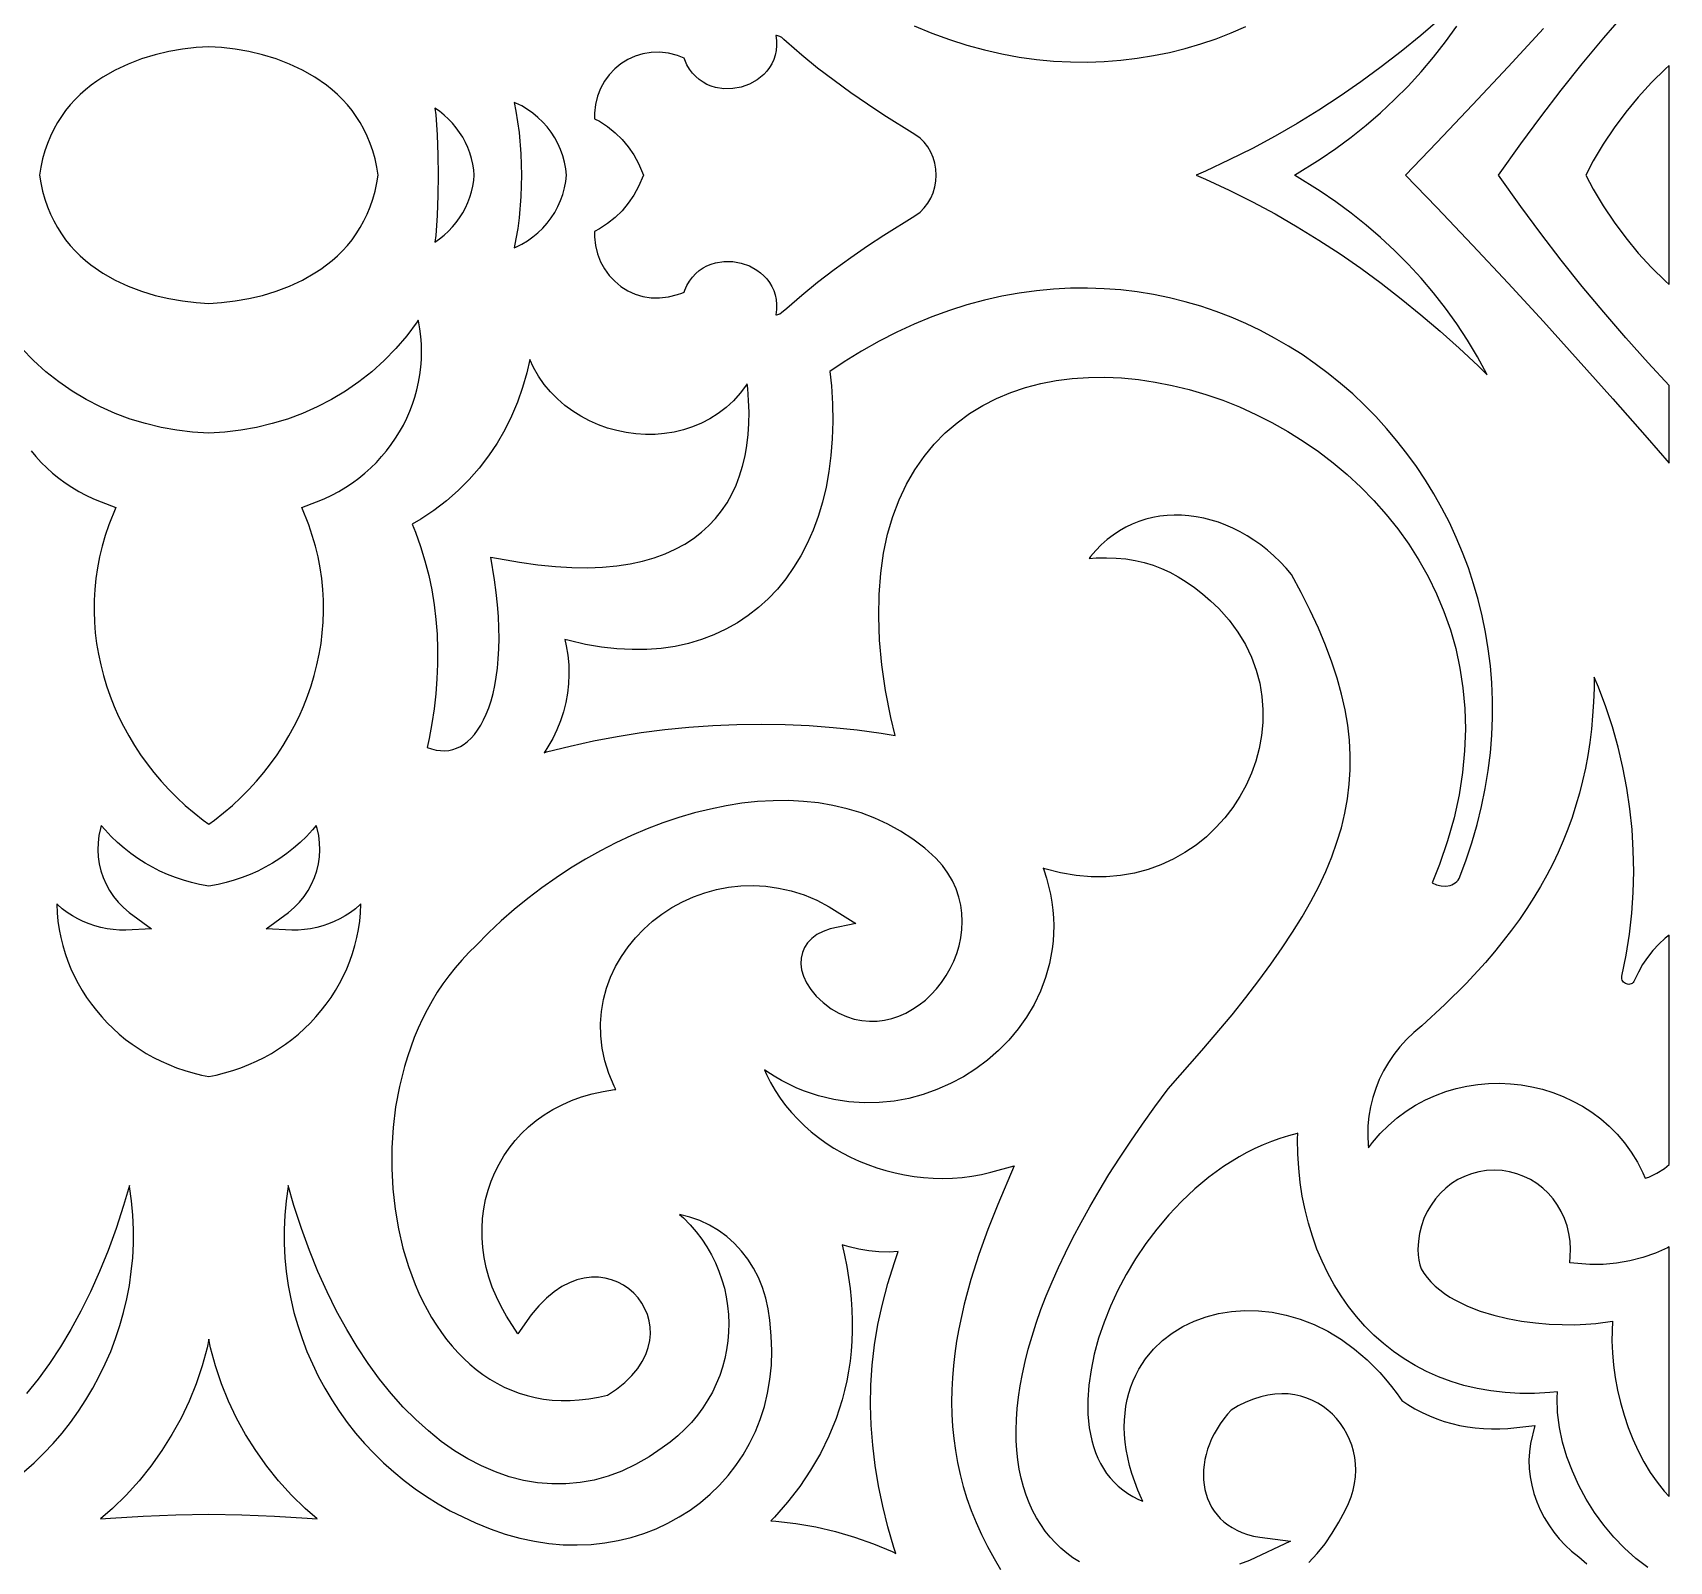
# Model space of a CAD drawing. Extents: x -375 to 375, y -1025 to 1025.
# Drawn here: x -207.8 to -135, y 514.5 to 582.6 of the extents above; entities that cross this region are included whole.
import ezdxf

# ---------------------------------------------------------------- set-up
doc = ezdxf.new("R2010")
doc.units = 0
doc.layers.add('LAYER_10', color=1, linetype='CONTINUOUS')

msp = doc.modelspace()

# ---------------------------------------------------------------- linework, layer by layer
at = {"layer": 'LAYER_10'}
for points in [[(-140.604, 582.755), (-142.171, 581.053), (-143.752, 579.363), (-145.346, 577.686), (-146.744, 576.237), (-145.346, 574.789), (-143.752, 573.111), (-142.171, 571.421), (-140.604, 569.719), (-139.051, 568.006), (-137.511, 566.281), (-135.986, 564.545), (-135.002, 563.407), (-135.002, 566.866), (-135.938, 567.876), (-136.937, 568.995), (-137.916, 570.131), (-138.872, 571.284), (-139.808, 572.453), (-140.721, 573.638), (-141.612, 574.84), (-142.609, 576.237), (-141.612, 577.634), (-140.721, 578.836), (-139.808, 580.021), (-138.872, 581.19), (-137.916, 582.343), (-136.937, 583.479)], [(-168.601, 582.874), (-167.819, 582.551), (-167.037, 582.267), (-166.257, 582.019), (-165.48, 581.808), (-164.705, 581.632), (-163.934, 581.492), (-163.167, 581.386), (-162.405, 581.313), (-161.648, 581.274), (-160.896, 581.268), (-160.152, 581.293), (-159.414, 581.349), (-158.685, 581.436), (-157.963, 581.553), (-157.251, 581.699), (-156.548, 581.874), (-155.856, 582.077), (-155.174, 582.307), (-154.504, 582.565), (-153.845, 582.848)], [(-145.195, 583.187), (-146.056, 582.451), (-146.93, 581.738), (-147.821, 581.05), (-148.728, 580.385), (-149.652, 579.744), (-150.596, 579.128), (-151.56, 578.536), (-152.545, 577.969), (-153.552, 577.427), (-154.583, 576.909), (-155.638, 576.418), (-156.056, 576.237), (-155.638, 576.057), (-154.583, 575.565), (-153.552, 575.048), (-152.545, 574.505), (-151.56, 573.938), (-150.596, 573.346), (-149.652, 572.73), (-148.728, 572.089), (-147.821, 571.425), (-146.93, 570.736), (-146.056, 570.023), (-145.195, 569.288), (-144.348, 568.528), (-143.512, 567.746), (-143.1, 567.343), (-143.114, 567.373), (-143.535, 568.141), (-143.985, 568.886), (-144.462, 569.61), (-144.966, 570.311), (-145.496, 570.989), (-146.051, 571.643), (-146.629, 572.274), (-147.231, 572.879), (-147.854, 573.46), (-148.498, 574.015), (-149.161, 574.544), (-149.844, 575.047), (-150.543, 575.523), (-151.685, 576.237), (-150.543, 576.952), (-149.844, 577.427), (-149.161, 577.93), (-148.498, 578.459), (-147.854, 579.014), (-147.231, 579.595), (-146.629, 580.201), (-146.051, 580.831), (-145.496, 581.485), (-144.966, 582.163), (-144.462, 582.864)], [(-207.913, 563.968), (-207.692, 563.704), (-207.458, 563.45), (-207.211, 563.206), (-206.951, 562.973), (-206.679, 562.751), (-206.394, 562.541), (-206.097, 562.343), (-205.788, 562.158), (-205.468, 561.987), (-205.136, 561.829), (-204.794, 561.686), (-204.135, 561.448), (-204.444, 560.673), (-204.607, 560.199), (-204.747, 559.722), (-204.863, 559.243), (-204.956, 558.761), (-205.027, 558.278), (-205.076, 557.795), (-205.102, 557.31), (-205.107, 556.827), (-205.09, 556.344), (-205.052, 555.863), (-204.993, 555.383), (-204.914, 554.907), (-204.813, 554.434), (-204.693, 553.965), (-204.553, 553.501), (-204.393, 553.042), (-204.214, 552.589), (-204.016, 552.143), (-203.799, 551.703), (-203.564, 551.272), (-203.31, 550.849), (-203.038, 550.435), (-202.749, 550.031), (-202.442, 549.638), (-202.118, 549.255), (-201.778, 548.884), (-201.421, 548.526), (-201.047, 548.18), (-200.657, 547.848), (-200.252, 547.53), (-200, 547.348), (-199.748, 547.53), (-199.342, 547.848), (-198.953, 548.18), (-198.579, 548.526), (-198.222, 548.884), (-197.881, 549.255), (-197.558, 549.638), (-197.251, 550.031), (-196.962, 550.435), (-196.69, 550.849), (-196.436, 551.272), (-196.201, 551.703), (-195.984, 552.143), (-195.786, 552.589), (-195.607, 553.042), (-195.447, 553.501), (-195.307, 553.965), (-195.186, 554.434), (-195.086, 554.907), (-195.007, 555.383), (-194.948, 555.863), (-194.91, 556.344), (-194.893, 556.827), (-194.898, 557.31), (-194.924, 557.795), (-194.973, 558.278), (-195.043, 558.761), (-195.137, 559.243), (-195.253, 559.722), (-195.393, 560.199), (-195.556, 560.673), (-195.864, 561.448), (-195.206, 561.686), (-194.864, 561.829), (-194.532, 561.987), (-194.212, 562.158), (-193.903, 562.343), (-193.606, 562.541), (-193.321, 562.751), (-193.049, 562.973), (-192.789, 563.206), (-192.542, 563.45), (-192.308, 563.704), (-192.087, 563.968), (-191.88, 564.241), (-191.686, 564.522), (-191.507, 564.811), (-191.341, 565.108), (-191.191, 565.412), (-191.055, 565.722), (-190.934, 566.038), (-190.829, 566.359), (-190.739, 566.685), (-190.665, 567.015), (-190.607, 567.349), (-190.565, 567.686), (-190.54, 568.025), (-190.531, 568.367), (-190.54, 568.71), (-190.566, 569.054), (-190.61, 569.399), (-190.671, 569.744), (-190.679, 569.779), (-190.726, 569.707), (-191.183, 569.089), (-191.673, 568.513), (-192.194, 567.977), (-192.743, 567.483), (-193.318, 567.029), (-193.916, 566.617), (-194.536, 566.246), (-195.175, 565.916), (-195.83, 565.627), (-196.5, 565.38), (-197.182, 565.173), (-197.875, 565.007), (-198.575, 564.882), (-199.281, 564.798), (-200, 564.755), (-200.719, 564.798), (-201.425, 564.882), (-202.125, 565.007), (-202.817, 565.173), (-203.5, 565.38), (-204.17, 565.627), (-204.825, 565.916), (-205.464, 566.246), (-206.084, 566.617), (-206.682, 567.029), (-207.257, 567.483), (-207.806, 567.977), (-208.327, 568.513)], [(-161.255, 514.509), (-161.541, 514.694), (-161.815, 514.897), (-162.076, 515.117), (-162.324, 515.354), (-162.557, 515.609), (-162.775, 515.881), (-162.977, 516.169), (-163.164, 516.474), (-163.335, 516.795), (-163.488, 517.132), (-163.625, 517.484), (-163.744, 517.852), (-163.845, 518.236), (-163.928, 518.634), (-163.992, 519.048), (-164.037, 519.476), (-164.062, 519.919), (-164.068, 520.377), (-164.054, 520.849), (-164.02, 521.335), (-163.964, 521.836), (-163.888, 522.351), (-163.79, 522.88), (-163.67, 523.423), (-163.528, 523.981), (-163.363, 524.552), (-163.176, 525.137), (-162.964, 525.737), (-162.729, 526.35), (-162.469, 526.977), (-162.185, 527.617), (-161.876, 528.271), (-161.541, 528.939), (-161.18, 529.621), (-160.793, 530.316), (-160.379, 531.024), (-159.937, 531.746), (-159.468, 532.481), (-158.971, 533.229), (-158.446, 533.991), (-157.891, 534.766), (-157.301, 535.562), (-155.802, 537.265), (-154.461, 538.866), (-153.847, 539.634), (-153.27, 540.384), (-152.73, 541.117), (-152.229, 541.835), (-151.765, 542.538), (-151.34, 543.228), (-150.953, 543.908), (-150.605, 544.577), (-150.294, 545.238), (-150.023, 545.892), (-149.79, 546.541), (-149.595, 547.187), (-149.439, 547.83), (-149.321, 548.473), (-149.242, 549.119), (-149.202, 549.767), (-149.2, 550.421), (-149.237, 551.083), (-149.314, 551.754), (-149.43, 552.435), (-149.587, 553.13), (-149.783, 553.839), (-150.021, 554.563), (-150.299, 555.306), (-150.619, 556.067), (-150.981, 556.849), (-151.385, 557.653), (-151.817, 558.455), (-152.058, 558.737), (-152.326, 559.022), (-152.603, 559.289), (-152.889, 559.539), (-153.183, 559.772), (-153.484, 559.986), (-153.792, 560.182), (-154.105, 560.36), (-154.422, 560.519), (-154.744, 560.66), (-155.068, 560.782), (-155.395, 560.884), (-155.722, 560.968), (-156.051, 561.031), (-156.379, 561.076), (-156.706, 561.1), (-157.031, 561.104), (-157.353, 561.089), (-157.672, 561.053), (-157.987, 560.996), (-158.298, 560.919), (-158.602, 560.821), (-158.901, 560.702), (-159.193, 560.562), (-159.477, 560.4), (-159.753, 560.216), (-160.021, 560.01), (-160.279, 559.782), (-160.527, 559.53), (-160.764, 559.256), (-160.826, 559.173), (-160.515, 559.195), (-160.054, 559.205), (-159.611, 559.191), (-159.184, 559.151), (-158.77, 559.086), (-158.369, 558.994), (-157.978, 558.875), (-157.597, 558.729), (-157.224, 558.556), (-156.858, 558.356), (-156.496, 558.129), (-156.136, 557.875), (-155.777, 557.593), (-155.417, 557.284), (-155.045, 556.94), (-154.591, 556.424), (-154.2, 555.89), (-153.869, 555.34), (-153.599, 554.776), (-153.387, 554.202), (-153.231, 553.62), (-153.131, 553.035), (-153.084, 552.449), (-153.09, 551.865), (-153.145, 551.286), (-153.249, 550.716), (-153.399, 550.157), (-153.593, 549.611), (-153.831, 549.083), (-154.11, 548.574), (-154.428, 548.087), (-154.785, 547.625), (-155.177, 547.19), (-155.604, 546.786), (-156.064, 546.416), (-156.556, 546.082), (-157.076, 545.787), (-157.625, 545.534), (-158.2, 545.325), (-158.799, 545.165), (-159.421, 545.055), (-160.063, 544.999), (-160.724, 544.999), (-161.402, 545.057), (-162.094, 545.178), (-162.799, 545.363), (-162.872, 545.388), (-162.841, 545.306), (-162.724, 544.944), (-162.625, 544.585), (-162.545, 544.227), (-162.482, 543.872), (-162.438, 543.519), (-162.41, 543.17), (-162.399, 542.823), (-162.404, 542.48), (-162.426, 542.141), (-162.463, 541.803), (-162.582, 541.151), (-162.759, 540.517), (-162.991, 539.905), (-163.274, 539.319), (-163.605, 538.761), (-163.98, 538.232), (-164.397, 537.735), (-164.852, 537.272), (-165.342, 536.844), (-165.864, 536.454), (-166.416, 536.104), (-166.993, 535.796), (-167.593, 535.531), (-168.214, 535.313), (-168.851, 535.142), (-169.502, 535.022), (-170.165, 534.954), (-170.835, 534.94), (-171.51, 534.984), (-172.187, 535.087), (-172.861, 535.251), (-173.528, 535.477), (-173.862, 535.616), (-174.192, 535.771), (-174.518, 535.942), (-174.841, 536.13), (-175.16, 536.336), (-175.272, 536.415), (-175.181, 536.205), (-174.998, 535.841), (-174.794, 535.488), (-174.57, 535.148), (-174.328, 534.821), (-174.067, 534.508), (-173.79, 534.208), (-173.496, 533.923), (-173.188, 533.651), (-172.864, 533.395), (-172.527, 533.154), (-172.178, 532.929), (-171.816, 532.719), (-171.444, 532.527), (-171.062, 532.35), (-170.671, 532.192), (-170.271, 532.05), (-169.865, 531.927), (-169.452, 531.821), (-169.034, 531.735), (-168.612, 531.667), (-168.186, 531.619), (-167.758, 531.59), (-167.329, 531.581), (-166.898, 531.593), (-166.468, 531.625), (-166.039, 531.678), (-165.613, 531.753), (-165.189, 531.849), (-164.151, 532.141), (-164.89, 530.421), (-165.334, 529.303), (-165.735, 528.19), (-166.086, 527.082), (-166.384, 525.98), (-166.624, 524.88), (-166.72, 524.335), (-166.8, 523.79), (-166.862, 523.246), (-166.907, 522.703), (-166.934, 522.161), (-166.942, 521.62), (-166.931, 521.08), (-166.9, 520.542), (-166.848, 520.004), (-166.774, 519.467), (-166.679, 518.931), (-166.562, 518.396), (-166.421, 517.861), (-166.257, 517.327), (-166.068, 516.793), (-165.854, 516.259), (-165.614, 515.726), (-165.348, 515.193), (-165.055, 514.659), (-164.763, 514.175)], [(-135.962, 514.252), (-136.495, 514.662), (-137, 515.117), (-137.476, 515.613), (-137.92, 516.144), (-138.328, 516.707), (-138.699, 517.297), (-139.029, 517.909), (-139.315, 518.54), (-139.556, 519.185), (-139.747, 519.839), (-139.885, 520.498), (-139.969, 521.159), (-139.993, 521.812), (-139.983, 522.083), (-140.312, 522.047), (-140.994, 522.009), (-141.659, 522.008), (-142.306, 522.045), (-142.936, 522.117), (-143.547, 522.224), (-144.14, 522.365), (-144.713, 522.539), (-145.267, 522.746), (-145.801, 522.983), (-146.313, 523.251), (-146.805, 523.548), (-147.275, 523.873), (-147.722, 524.225), (-148.147, 524.603), (-148.549, 525.006), (-148.927, 525.433), (-149.281, 525.882), (-149.611, 526.354), (-149.917, 526.846), (-150.197, 527.357), (-150.452, 527.888), (-150.681, 528.435), (-150.884, 529), (-151.06, 529.58), (-151.21, 530.174), (-151.333, 530.782), (-151.428, 531.402), (-151.495, 532.034), (-151.534, 532.677), (-151.545, 533.329), (-151.537, 533.589), (-151.561, 533.584), (-151.949, 533.48), (-152.331, 533.36), (-152.708, 533.223), (-153.078, 533.072), (-153.443, 532.906), (-153.801, 532.725), (-154.151, 532.532), (-154.838, 532.103), (-155.494, 531.627), (-156.121, 531.107), (-156.716, 530.547), (-157.278, 529.952), (-157.806, 529.326), (-158.297, 528.674), (-158.751, 528), (-159.166, 527.308), (-159.539, 526.605), (-159.87, 525.893), (-160.157, 525.178), (-160.398, 524.464), (-160.592, 523.757), (-160.738, 523.06), (-160.835, 522.379), (-160.88, 521.719), (-160.874, 521.085), (-160.815, 520.476), (-160.766, 520.19), (-160.704, 519.91), (-160.628, 519.639), (-160.538, 519.379), (-160.435, 519.129), (-160.318, 518.891), (-160.188, 518.664), (-160.044, 518.448), (-159.885, 518.245), (-159.713, 518.053), (-159.525, 517.875), (-159.323, 517.709), (-159.105, 517.557), (-158.871, 517.418), (-158.621, 517.293), (-158.43, 517.215), (-158.485, 517.328), (-158.649, 517.705), (-158.793, 518.077), (-158.916, 518.443), (-159.02, 518.803), (-159.104, 519.156), (-159.169, 519.504), (-159.216, 519.844), (-159.244, 520.178), (-159.255, 520.505), (-159.247, 520.824), (-159.223, 521.135), (-159.182, 521.439), (-159.125, 521.734), (-159.052, 522.021), (-158.963, 522.299), (-158.86, 522.568), (-158.742, 522.827), (-158.609, 523.081), (-158.309, 523.546), (-157.957, 523.972), (-157.561, 524.356), (-157.125, 524.693), (-156.652, 524.985), (-156.148, 525.228), (-155.616, 525.423), (-155.06, 525.568), (-154.483, 525.661), (-153.89, 525.702), (-153.284, 525.689), (-152.67, 525.621), (-152.05, 525.497), (-151.429, 525.315), (-150.811, 525.074), (-150.198, 524.772), (-149.596, 524.41), (-149.008, 523.984), (-148.44, 523.497), (-148.16, 523.225), (-147.889, 522.94), (-147.624, 522.638), (-147.366, 522.319), (-147.115, 521.983), (-146.909, 521.685), (-146.639, 521.507), (-146.323, 521.321), (-146.002, 521.153), (-145.677, 521.004), (-145.347, 520.873), (-145.013, 520.759), (-144.675, 520.663), (-144.333, 520.584), (-143.986, 520.522), (-143.634, 520.476), (-143.277, 520.447), (-142.916, 520.433), (-142.55, 520.435), (-142.182, 520.453), (-140.99, 520.581), (-141.177, 519.78), (-141.229, 519.411), (-141.249, 519.039), (-141.237, 518.665), (-141.196, 518.29), (-141.125, 517.918), (-141.027, 517.55), (-140.9, 517.187), (-140.748, 516.832), (-140.57, 516.487), (-140.369, 516.155), (-140.144, 515.836), (-139.898, 515.533), (-139.632, 515.248), (-139.346, 514.983), (-139.029, 514.73), (-138.665, 514.419)], [(-208.23, 518.511), (-207.777, 518.917), (-207.344, 519.342), (-206.929, 519.784), (-206.534, 520.244), (-206.159, 520.72), (-205.805, 521.211), (-205.472, 521.717), (-205.161, 522.238), (-204.873, 522.771), (-204.608, 523.318), (-204.367, 523.876), (-204.15, 524.445), (-203.958, 525.024), (-203.791, 525.613), (-203.65, 526.211), (-203.536, 526.817), (-203.449, 527.43), (-203.389, 528.05), (-203.358, 528.676), (-203.356, 529.307), (-203.383, 529.942), (-203.44, 530.582), (-203.528, 531.224), (-203.535, 531.263), (-203.791, 530.371), (-204.121, 529.352), (-204.477, 528.371), (-204.858, 527.431), (-205.262, 526.53), (-205.689, 525.67), (-206.137, 524.851), (-206.605, 524.074), (-207.091, 523.34), (-207.596, 522.649), (-208.118, 522.003)], [(-151.037, 514.48), (-150.668, 514.885), (-150.322, 515.319), (-149.999, 515.782), (-149.701, 516.274), (-149.427, 516.802), (-149.278, 517.108), (-149.161, 517.407), (-149.071, 517.706), (-149.008, 518.003), (-148.971, 518.298), (-148.958, 518.59), (-148.968, 518.877), (-149.002, 519.159), (-149.057, 519.435), (-149.134, 519.703), (-149.231, 519.962), (-149.348, 520.21), (-149.483, 520.448), (-149.636, 520.673), (-149.806, 520.885), (-149.992, 521.082), (-150.193, 521.262), (-150.408, 521.426), (-150.637, 521.571), (-150.879, 521.697), (-151.132, 521.802), (-151.397, 521.885), (-151.672, 521.946), (-151.957, 521.982), (-152.251, 521.993), (-152.554, 521.978), (-152.866, 521.934), (-153.185, 521.861), (-153.511, 521.757), (-153.843, 521.621), (-154.181, 521.45), (-154.496, 521.261), (-154.659, 521.083), (-154.831, 520.874), (-154.988, 520.658), (-155.13, 520.438), (-155.258, 520.214), (-155.37, 519.986), (-155.468, 519.756), (-155.551, 519.525), (-155.618, 519.294), (-155.671, 519.062), (-155.708, 518.832), (-155.731, 518.604), (-155.738, 518.379), (-155.73, 518.158), (-155.708, 517.941), (-155.67, 517.729), (-155.617, 517.523), (-155.55, 517.324), (-155.467, 517.132), (-155.37, 516.948), (-155.257, 516.772), (-155.129, 516.604), (-154.986, 516.446), (-154.826, 516.299), (-154.651, 516.161), (-154.458, 516.035), (-154.248, 515.921), (-154.02, 515.82), (-153.774, 515.733), (-153.51, 515.661), (-153.227, 515.605), (-151.863, 515.427), (-153.689, 514.577), (-154.123, 514.401)]]:
    msp.add_lwpolyline(points, dxfattribs=at)
for points in [[(-194.511, 572.437), (-194.274, 572.648), (-194.047, 572.872), (-193.831, 573.109), (-193.627, 573.36), (-193.437, 573.624), (-193.26, 573.902), (-193.097, 574.194), (-192.949, 574.502), (-192.816, 574.824), (-192.7, 575.163), (-192.602, 575.518), (-192.521, 575.889), (-192.466, 576.237), (-192.521, 576.585), (-192.602, 576.956), (-192.7, 577.311), (-192.816, 577.65), (-192.949, 577.972), (-193.097, 578.28), (-193.26, 578.572), (-193.437, 578.85), (-193.627, 579.114), (-193.831, 579.365), (-194.047, 579.602), (-194.274, 579.826), (-194.511, 580.037), (-194.756, 580.234), (-195.282, 580.597), (-195.835, 580.911), (-196.412, 581.18), (-197.008, 581.406), (-197.614, 581.59), (-198.224, 581.734), (-198.832, 581.841), (-199.43, 581.913), (-200, 581.95), (-200.57, 581.913), (-201.168, 581.841), (-201.776, 581.734), (-202.386, 581.59), (-202.992, 581.406), (-203.588, 581.18), (-204.165, 580.911), (-204.721, 580.595), (-204.984, 580.423), (-205.241, 580.236), (-205.489, 580.037), (-205.726, 579.826), (-205.953, 579.602), (-206.169, 579.365), (-206.372, 579.114), (-206.563, 578.85), (-206.74, 578.572), (-206.903, 578.28), (-207.051, 577.972), (-207.184, 577.65), (-207.3, 577.311), (-207.398, 576.956), (-207.479, 576.585), (-207.534, 576.237), (-207.479, 575.889), (-207.398, 575.518), (-207.3, 575.163), (-207.184, 574.824), (-207.051, 574.502), (-206.903, 574.194), (-206.74, 573.902), (-206.563, 573.624), (-206.372, 573.36), (-206.169, 573.109), (-205.953, 572.872), (-205.726, 572.648), (-205.489, 572.437), (-205.244, 572.24), (-204.718, 571.877), (-204.165, 571.563), (-203.588, 571.294), (-202.992, 571.068), (-202.386, 570.884), (-201.776, 570.74), (-201.168, 570.633), (-200.57, 570.561), (-200, 570.524), (-199.43, 570.561), (-198.832, 570.633), (-198.224, 570.74), (-197.614, 570.884), (-197.008, 571.068), (-196.412, 571.294), (-195.835, 571.563), (-195.279, 571.879), (-195.016, 572.052), (-194.759, 572.238)], [(-173.61, 570.899), (-172.903, 571.473), (-172.173, 572.032), (-171.431, 572.57), (-170.689, 573.084), (-169.956, 573.57), (-168.581, 574.428), (-168.348, 574.593), (-168.156, 574.777), (-167.995, 574.984), (-167.863, 575.211), (-167.76, 575.454), (-167.688, 575.708), (-167.646, 575.969), (-167.635, 576.237), (-167.646, 576.505), (-167.688, 576.766), (-167.76, 577.021), (-167.863, 577.263), (-167.995, 577.49), (-168.156, 577.697), (-168.348, 577.881), (-168.581, 578.046), (-169.956, 578.904), (-170.689, 579.39), (-171.431, 579.904), (-172.173, 580.442), (-172.903, 581.001), (-173.61, 581.576), (-174.284, 582.162), (-174.402, 582.275), (-174.502, 582.354), (-174.593, 582.411), (-174.67, 582.442), (-174.731, 582.453), (-174.761, 582.45), (-174.733, 582.224), (-174.728, 581.998), (-174.748, 581.781), (-174.792, 581.573), (-174.857, 581.376), (-174.942, 581.191), (-175.044, 581.019), (-175.163, 580.861), (-175.301, 580.711), (-175.597, 580.47), (-175.936, 580.282), (-176.301, 580.152), (-176.683, 580.084), (-177.072, 580.078), (-177.451, 580.139), (-177.645, 580.199), (-177.829, 580.275), (-178.006, 580.371), (-178.174, 580.486), (-178.332, 580.621), (-178.478, 580.777), (-178.609, 580.952), (-178.724, 581.146), (-178.821, 581.36), (-178.849, 581.441), (-179.145, 581.558), (-179.547, 581.659), (-179.939, 581.703), (-180.319, 581.694), (-180.683, 581.636), (-181.03, 581.531), (-181.356, 581.382), (-181.658, 581.193), (-181.933, 580.967), (-182.178, 580.706), (-182.389, 580.413), (-182.563, 580.092), (-182.697, 579.746), (-182.788, 579.377), (-182.832, 578.987), (-182.828, 578.745), (-182.615, 578.635), (-182.251, 578.397), (-181.914, 578.124), (-181.607, 577.821), (-181.33, 577.489), (-181.085, 577.132), (-180.875, 576.751), (-180.652, 576.237), (-180.875, 575.724), (-181.085, 575.342), (-181.33, 574.985), (-181.607, 574.653), (-181.914, 574.35), (-182.251, 574.078), (-182.615, 573.839), (-182.828, 573.729), (-182.832, 573.487), (-182.788, 573.098), (-182.697, 572.728), (-182.563, 572.382), (-182.389, 572.061), (-182.178, 571.769), (-181.933, 571.508), (-181.658, 571.281), (-181.356, 571.092), (-181.03, 570.943), (-180.683, 570.838), (-180.319, 570.78), (-179.939, 570.771), (-179.547, 570.815), (-179.141, 570.917), (-178.941, 570.988), (-178.851, 571.027), (-178.821, 571.115), (-178.724, 571.328), (-178.609, 571.522), (-178.478, 571.697), (-178.332, 571.853), (-178.174, 571.988), (-178.006, 572.104), (-177.829, 572.199), (-177.645, 572.276), (-177.451, 572.335), (-177.072, 572.396), (-176.683, 572.391), (-176.301, 572.322), (-175.936, 572.192), (-175.603, 572.007), (-175.442, 571.888), (-175.296, 571.758), (-175.163, 571.613), (-175.044, 571.455), (-174.942, 571.283), (-174.857, 571.098), (-174.792, 570.901), (-174.748, 570.693), (-174.728, 570.476), (-174.733, 570.251), (-174.761, 570.024), (-174.731, 570.022), (-174.67, 570.032), (-174.593, 570.064), (-174.508, 570.116), (-174.279, 570.316)], [(-137.941, 574.861), (-137.459, 574.138), (-136.939, 573.44), (-136.383, 572.768), (-135.792, 572.124), (-135.167, 571.508), (-135.002, 571.362), (-135.002, 576.237), (-135.002, 581.112), (-135.167, 580.966), (-135.792, 580.351), (-136.383, 579.706), (-136.939, 579.035), (-137.459, 578.337), (-137.941, 577.614), (-138.385, 576.867), (-138.716, 576.237), (-138.385, 575.607)], [(-188.472, 577.461), (-188.578, 577.693), (-188.7, 577.918), (-188.837, 578.136), (-188.989, 578.344), (-189.155, 578.544), (-189.334, 578.733), (-189.528, 578.911), (-189.734, 579.078), (-189.935, 579.219), (-189.902, 578.926), (-189.835, 578.029), (-189.801, 577.131), (-189.8, 576.237), (-189.801, 575.343), (-189.835, 574.445), (-189.902, 573.548), (-189.935, 573.255), (-189.734, 573.396), (-189.528, 573.563), (-189.334, 573.741), (-189.155, 573.93), (-188.989, 574.13), (-188.837, 574.338), (-188.7, 574.556), (-188.578, 574.781), (-188.472, 575.013), (-188.381, 575.252), (-188.307, 575.496), (-188.249, 575.745), (-188.208, 575.999), (-188.186, 576.237), (-188.208, 576.476), (-188.249, 576.729), (-188.307, 576.978), (-188.381, 577.222)], [(-185.82, 579.162), (-186.074, 579.313), (-186.339, 579.445), (-186.407, 579.472), (-186.329, 579.078), (-186.194, 578.136), (-186.115, 577.189), (-186.081, 576.237), (-186.115, 575.285), (-186.194, 574.341), (-186.254, 573.866), (-186.33, 573.394), (-186.407, 573.002), (-186.339, 573.029), (-186.074, 573.161), (-185.82, 573.313), (-185.579, 573.483), (-185.352, 573.671), (-185.14, 573.875), (-184.944, 574.094), (-184.766, 574.328), (-184.605, 574.574), (-184.464, 574.832), (-184.343, 575.1), (-184.244, 575.378), (-184.166, 575.664), (-184.112, 575.956), (-184.084, 576.237), (-184.112, 576.518), (-184.166, 576.811), (-184.244, 577.097), (-184.343, 577.374), (-184.464, 577.642), (-184.605, 577.9), (-184.766, 578.146), (-184.944, 578.38), (-185.14, 578.599), (-185.352, 578.803), (-185.579, 578.991)], [(-178.651, 555.391), (-179.25, 555.26), (-179.869, 555.17), (-180.507, 555.121), (-181.163, 555.113), (-181.837, 555.148), (-182.528, 555.226), (-183.234, 555.348), (-183.957, 555.514), (-184.159, 555.572), (-184.092, 555.286), (-184.022, 554.863), (-183.982, 554.438), (-183.972, 554.013), (-183.99, 553.59), (-184.037, 553.17), (-184.113, 552.755), (-184.216, 552.345), (-184.348, 551.942), (-184.507, 551.548), (-184.693, 551.164), (-184.906, 550.791), (-185.082, 550.526), (-184.968, 550.558), (-183.925, 550.82), (-182.877, 551.05), (-181.823, 551.25), (-180.764, 551.419), (-179.701, 551.557), (-178.635, 551.664), (-177.566, 551.74), (-176.495, 551.785), (-175.423, 551.798), (-174.351, 551.781), (-173.279, 551.732), (-172.208, 551.652), (-171.139, 551.541), (-170.072, 551.399), (-169.46, 551.298), (-169.648, 552.097), (-169.878, 553.297), (-170.043, 554.445), (-170.146, 555.54), (-170.187, 556.583), (-170.171, 557.575), (-170.097, 558.516), (-169.969, 559.407), (-169.788, 560.249), (-169.556, 561.04), (-169.276, 561.783), (-168.949, 562.476), (-168.578, 563.121), (-168.165, 563.717), (-167.713, 564.265), (-167.223, 564.765), (-166.699, 565.216), (-166.144, 565.621), (-165.559, 565.978), (-164.947, 566.29), (-164.311, 566.555), (-163.653, 566.777), (-162.976, 566.954), (-162.281, 567.088), (-161.571, 567.179), (-160.849, 567.229), (-160.116, 567.238), (-159.375, 567.207), (-158.628, 567.136), (-157.877, 567.026), (-157.124, 566.878), (-156.371, 566.693), (-155.62, 566.47), (-154.875, 566.211), (-154.136, 565.917), (-153.406, 565.587), (-152.687, 565.223), (-151.981, 564.825), (-151.291, 564.394), (-150.618, 563.929), (-149.966, 563.432), (-149.335, 562.904), (-148.729, 562.345), (-148.15, 561.754), (-147.599, 561.134), (-147.08, 560.484), (-146.593, 559.806), (-146.143, 559.099), (-145.73, 558.364), (-145.358, 557.602), (-145.029, 556.814), (-144.744, 556), (-144.506, 555.16), (-144.319, 554.296), (-144.183, 553.409), (-144.101, 552.499), (-144.075, 551.567), (-144.108, 550.613), (-144.201, 549.639), (-144.358, 548.645), (-144.579, 547.632), (-144.868, 546.601), (-145.225, 545.552), (-145.554, 544.735), (-145.359, 544.652), (-145.153, 544.603), (-144.953, 544.593), (-144.759, 544.623), (-144.681, 544.649), (-144.603, 544.687), (-144.53, 544.734), (-144.462, 544.791), (-144.401, 544.86), (-144.355, 544.927), (-144.058, 545.711), (-143.787, 546.521), (-143.552, 547.33), (-143.353, 548.135), (-143.189, 548.936), (-143.059, 549.734), (-142.963, 550.526), (-142.9, 551.313), (-142.869, 552.094), (-142.87, 552.868), (-142.901, 553.635), (-142.964, 554.394), (-143.056, 555.145), (-143.177, 555.887), (-143.327, 556.618), (-143.504, 557.34), (-143.709, 558.05), (-143.941, 558.749), (-144.198, 559.436), (-144.481, 560.11), (-144.789, 560.77), (-145.121, 561.416), (-145.477, 562.048), (-145.855, 562.664), (-146.256, 563.264), (-146.678, 563.848), (-147.121, 564.414), (-147.585, 564.962), (-148.068, 565.492), (-148.57, 566.002), (-149.091, 566.493), (-149.63, 566.963), (-150.186, 567.412), (-150.758, 567.839), (-151.346, 568.244), (-151.95, 568.625), (-152.568, 568.984), (-153.2, 569.317), (-153.845, 569.626), (-154.504, 569.91), (-155.174, 570.167), (-155.856, 570.397), (-156.548, 570.6), (-157.251, 570.775), (-157.963, 570.921), (-158.685, 571.038), (-159.414, 571.125), (-160.152, 571.181), (-160.896, 571.207), (-161.648, 571.2), (-162.405, 571.161), (-163.167, 571.088), (-163.934, 570.982), (-164.705, 570.842), (-165.48, 570.666), (-166.257, 570.455), (-167.037, 570.208), (-167.819, 569.923), (-168.601, 569.601), (-169.384, 569.24), (-170.167, 568.84), (-170.949, 568.4), (-171.73, 567.92), (-172.359, 567.499), (-172.293, 566.861), (-172.244, 566.051), (-172.231, 565.263), (-172.254, 564.497), (-172.312, 563.755), (-172.404, 563.037), (-172.531, 562.345), (-172.691, 561.678), (-172.884, 561.039), (-173.109, 560.426), (-173.366, 559.842), (-173.653, 559.288), (-173.971, 558.764), (-174.319, 558.27), (-174.695, 557.809), (-175.1, 557.382), (-175.532, 556.988), (-175.991, 556.629), (-176.476, 556.306), (-176.985, 556.02), (-177.518, 555.772), (-178.074, 555.562)], [(-180.178, 559.207), (-179.691, 559.383), (-179.238, 559.586), (-178.818, 559.813), (-178.429, 560.065), (-178.072, 560.34), (-177.745, 560.637), (-177.447, 560.956), (-177.178, 561.295), (-176.937, 561.655), (-176.723, 562.034), (-176.537, 562.433), (-176.377, 562.85), (-176.243, 563.284), (-176.135, 563.735), (-176.053, 564.201), (-175.996, 564.683), (-175.965, 565.178), (-175.958, 565.686), (-175.976, 566.206), (-176.017, 566.737), (-176.043, 566.948), (-176.07, 566.905), (-176.348, 566.532), (-176.652, 566.194), (-176.98, 565.892), (-177.328, 565.624), (-177.695, 565.392), (-178.077, 565.193), (-178.472, 565.029), (-178.879, 564.897), (-179.294, 564.799), (-179.715, 564.732), (-180.141, 564.697), (-180.568, 564.693), (-180.995, 564.72), (-181.42, 564.777), (-181.841, 564.863), (-182.255, 564.979), (-182.66, 565.124), (-183.055, 565.298), (-183.437, 565.499), (-183.803, 565.729), (-184.152, 565.987), (-184.482, 566.271), (-184.789, 566.583), (-185.072, 566.922), (-185.328, 567.287), (-185.554, 567.677), (-185.718, 568.026), (-185.847, 567.44), (-186.036, 566.779), (-186.263, 566.133), (-186.528, 565.504), (-186.832, 564.894), (-187.173, 564.305), (-187.55, 563.738), (-187.965, 563.197), (-188.415, 562.681), (-188.901, 562.194), (-189.423, 561.736), (-189.979, 561.311), (-190.569, 560.919), (-190.949, 560.702), (-190.799, 560.337), (-190.574, 559.704), (-190.379, 559.064), (-190.214, 558.419), (-190.079, 557.769), (-189.973, 557.115), (-189.894, 556.458), (-189.843, 555.798), (-189.819, 555.136), (-189.821, 554.473), (-189.848, 553.81), (-189.9, 553.147), (-189.976, 552.484), (-190.075, 551.823), (-190.198, 551.165), (-190.286, 550.762), (-190.085, 550.692), (-189.885, 550.644), (-189.691, 550.618), (-189.504, 550.614), (-189.322, 550.631), (-189.145, 550.668), (-188.973, 550.726), (-188.805, 550.805), (-188.642, 550.905), (-188.482, 551.027), (-188.327, 551.172), (-188.178, 551.34), (-188.035, 551.531), (-187.898, 551.745), (-187.77, 551.983), (-187.65, 552.244), (-187.539, 552.528), (-187.439, 552.835), (-187.35, 553.165), (-187.273, 553.517), (-187.208, 553.891), (-187.156, 554.288), (-187.118, 554.706), (-187.094, 555.145), (-187.085, 555.606), (-187.091, 556.087), (-187.113, 556.589), (-187.152, 557.111), (-187.208, 557.653), (-187.282, 558.215), (-187.442, 559.228), (-186.168, 559.001), (-185.353, 558.887), (-184.577, 558.81), (-183.838, 558.769), (-183.138, 558.762), (-182.474, 558.789), (-181.846, 558.848), (-181.255, 558.938), (-180.699, 559.058)], [(-138.055, 534.227), (-137.68, 533.902), (-137.327, 533.546), (-136.998, 533.161), (-136.695, 532.746), (-136.42, 532.302), (-136.174, 531.829), (-136.073, 531.591), (-135.918, 531.64), (-135.55, 531.811), (-135.212, 532.025), (-135.002, 532.2), (-135.002, 542.412), (-135.183, 542.269), (-135.469, 542.005), (-135.733, 541.72), (-135.973, 541.417), (-136.187, 541.096), (-136.375, 540.758), (-136.542, 540.395), (-136.574, 540.338), (-136.612, 540.293), (-136.656, 540.259), (-136.704, 540.235), (-136.755, 540.22), (-136.807, 540.216), (-136.859, 540.22), (-136.909, 540.232), (-136.957, 540.253), (-137.001, 540.282), (-137.04, 540.317), (-137.073, 540.36), (-137.097, 540.408), (-137.112, 540.463), (-137.117, 540.522), (-137.11, 540.587), (-136.923, 541.519), (-136.778, 542.448), (-136.674, 543.379), (-136.61, 544.311), (-136.586, 545.244), (-136.602, 546.176), (-136.658, 547.106), (-136.754, 548.032), (-136.889, 548.953), (-137.064, 549.869), (-137.278, 550.778), (-137.531, 551.679), (-137.823, 552.57), (-138.153, 553.451), (-138.338, 553.885), (-138.345, 553.401), (-138.371, 552.782), (-138.412, 552.173), (-138.469, 551.575), (-138.542, 550.987), (-138.631, 550.409), (-138.737, 549.84), (-138.859, 549.28), (-138.998, 548.728), (-139.154, 548.184), (-139.327, 547.649), (-139.517, 547.12), (-139.724, 546.599), (-139.949, 546.084), (-140.191, 545.575), (-140.451, 545.071), (-140.728, 544.573), (-141.024, 544.08), (-141.337, 543.591), (-141.669, 543.106), (-142.019, 542.624), (-142.387, 542.146), (-142.774, 541.67), (-143.18, 541.195), (-144.045, 540.253), (-144.987, 539.313), (-146.009, 538.369), (-146.372, 538.07), (-146.694, 537.763), (-146.99, 537.438), (-147.261, 537.095), (-147.504, 536.737), (-147.72, 536.365), (-147.908, 535.98), (-148.068, 535.584), (-148.199, 535.179), (-148.301, 534.765), (-148.372, 534.345), (-148.414, 533.92), (-148.424, 533.491), (-148.403, 533.06), (-148.387, 532.934), (-148.21, 533.175), (-147.868, 533.573), (-147.504, 533.938), (-147.118, 534.27), (-146.714, 534.569), (-146.293, 534.836), (-145.857, 535.07), (-145.409, 535.271), (-144.95, 535.441), (-144.482, 535.578), (-144.007, 535.684), (-143.527, 535.758), (-143.044, 535.8), (-142.559, 535.811), (-142.075, 535.791), (-141.594, 535.74), (-141.117, 535.658), (-140.646, 535.545), (-140.183, 535.402), (-139.73, 535.228), (-139.288, 535.023), (-138.861, 534.788), (-138.449, 534.523)], [(-168.976, 538.938), (-168.675, 539.104), (-168.387, 539.298), (-168.111, 539.516), (-167.852, 539.758), (-167.609, 540.021), (-167.385, 540.304), (-167.182, 540.604), (-167.001, 540.919), (-166.843, 541.247), (-166.712, 541.586), (-166.607, 541.935), (-166.53, 542.29), (-166.483, 542.65), (-166.467, 543.013), (-166.484, 543.377), (-166.535, 543.741), (-166.621, 544.103), (-166.744, 544.462), (-166.906, 544.816), (-167.109, 545.163), (-167.354, 545.503), (-167.641, 545.831), (-168.138, 546.274), (-168.663, 546.677), (-169.21, 547.034), (-169.776, 547.348), (-170.362, 547.618), (-170.966, 547.847), (-171.586, 548.035), (-172.221, 548.183), (-172.871, 548.291), (-173.532, 548.361), (-174.204, 548.394), (-174.886, 548.389), (-175.576, 548.348), (-176.272, 548.273), (-176.972, 548.163), (-177.676, 548.02), (-178.382, 547.844), (-179.087, 547.637), (-179.791, 547.399), (-180.493, 547.131), (-181.189, 546.835), (-181.879, 546.511), (-182.562, 546.16), (-183.235, 545.783), (-183.897, 545.382), (-184.547, 544.956), (-185.183, 544.508), (-185.803, 544.038), (-186.407, 543.547), (-186.991, 543.036), (-187.556, 542.506), (-188.104, 541.952), (-188.435, 541.628), (-188.745, 541.298), (-189.039, 540.956), (-189.317, 540.602), (-189.581, 540.237), (-189.83, 539.861), (-190.064, 539.476), (-190.283, 539.081), (-190.488, 538.677), (-190.678, 538.266), (-190.854, 537.847), (-191.015, 537.421), (-191.162, 536.989), (-191.294, 536.554), (-191.518, 535.663), (-191.685, 534.76), (-191.798, 533.848), (-191.856, 532.932), (-191.86, 532.018), (-191.813, 531.11), (-191.713, 530.214), (-191.562, 529.336), (-191.362, 528.48), (-191.113, 527.652), (-190.815, 526.854), (-190.65, 526.473), (-190.473, 526.1), (-190.284, 525.738), (-190.084, 525.387), (-189.872, 525.048), (-189.65, 524.722), (-189.417, 524.409), (-189.174, 524.111), (-188.92, 523.826), (-188.656, 523.558), (-188.382, 523.304), (-188.097, 523.067), (-187.803, 522.847), (-187.499, 522.644), (-187.185, 522.459), (-186.861, 522.293), (-186.528, 522.146), (-186.185, 522.018), (-185.832, 521.91), (-185.47, 521.823), (-185.098, 521.757), (-184.716, 521.713), (-184.324, 521.691), (-183.922, 521.693), (-183.511, 521.719), (-183.089, 521.769), (-182.658, 521.845), (-182.261, 521.937), (-181.859, 522.201), (-181.485, 522.499), (-181.171, 522.805), (-180.913, 523.115), (-180.707, 523.427), (-180.55, 523.74), (-180.44, 524.05), (-180.372, 524.357), (-180.345, 524.659), (-180.355, 524.953), (-180.4, 525.24), (-180.479, 525.516), (-180.59, 525.779), (-180.73, 526.027), (-180.897, 526.259), (-181.09, 526.47), (-181.307, 526.658), (-181.544, 526.821), (-181.8, 526.957), (-182.073, 527.063), (-182.36, 527.137), (-182.66, 527.176), (-182.97, 527.178), (-183.29, 527.14), (-183.618, 527.06), (-183.952, 526.935), (-184.291, 526.761), (-184.633, 526.534), (-184.975, 526.252), (-185.315, 525.91), (-185.651, 525.506), (-186.24, 524.664), (-186.749, 525.447), (-186.991, 525.872), (-187.201, 526.303), (-187.382, 526.738), (-187.532, 527.177), (-187.652, 527.616), (-187.742, 528.057), (-187.803, 528.496), (-187.835, 528.934), (-187.838, 529.369), (-187.813, 529.799), (-187.76, 530.223), (-187.679, 530.64), (-187.571, 531.049), (-187.435, 531.448), (-187.273, 531.837), (-187.085, 532.214), (-186.871, 532.577), (-186.632, 532.926), (-186.367, 533.259), (-186.078, 533.575), (-185.765, 533.873), (-185.428, 534.151), (-185.068, 534.409), (-184.686, 534.644), (-184.281, 534.857), (-183.855, 535.045), (-183.407, 535.207), (-182.939, 535.344), (-182.451, 535.452), (-181.943, 535.532), (-181.879, 535.538), (-181.954, 535.681), (-182.191, 536.247), (-182.368, 536.812), (-182.488, 537.373), (-182.552, 537.928), (-182.563, 538.476), (-182.522, 539.012), (-182.433, 539.536), (-182.297, 540.045), (-182.116, 540.536), (-181.895, 541.009), (-181.635, 541.46), (-181.338, 541.889), (-181.007, 542.293), (-180.644, 542.671), (-180.252, 543.021), (-179.833, 543.34), (-179.389, 543.629), (-178.922, 543.884), (-178.435, 544.104), (-177.93, 544.287), (-177.408, 544.431), (-176.874, 544.535), (-176.327, 544.596), (-175.772, 544.612), (-175.211, 544.582), (-174.645, 544.504), (-174.077, 544.375), (-173.51, 544.195), (-172.947, 543.961), (-172.389, 543.672), (-171.197, 542.921), (-172.34, 542.688), (-172.664, 542.575), (-172.94, 542.43), (-173.169, 542.26), (-173.351, 542.068), (-173.489, 541.857), (-173.585, 541.629), (-173.639, 541.386), (-173.65, 541.128), (-173.615, 540.856), (-173.532, 540.574), (-173.398, 540.283), (-173.21, 539.989), (-172.966, 539.696), (-172.663, 539.408), (-172.305, 539.132), (-171.965, 538.935), (-171.621, 538.781), (-171.278, 538.67), (-170.937, 538.601), (-170.598, 538.57), (-170.262, 538.577), (-169.931, 538.618), (-169.605, 538.693), (-169.286, 538.8)], [(-203.702, 537.768), (-203.407, 537.547), (-203.102, 537.339), (-202.786, 537.144), (-202.461, 536.963), (-202.127, 536.795), (-201.784, 536.642), (-201.432, 536.503), (-201.072, 536.38), (-200.705, 536.272), (-200.331, 536.18), (-200, 536.115), (-199.669, 536.18), (-199.295, 536.272), (-198.928, 536.38), (-198.568, 536.503), (-198.216, 536.642), (-197.873, 536.795), (-197.539, 536.963), (-197.214, 537.144), (-196.898, 537.339), (-196.593, 537.547), (-196.298, 537.768), (-196.014, 538.001), (-195.741, 538.246), (-195.48, 538.502), (-195.231, 538.768), (-194.995, 539.046), (-194.772, 539.333), (-194.562, 539.629), (-194.366, 539.935), (-194.184, 540.25), (-194.016, 540.572), (-193.864, 540.903), (-193.727, 541.241), (-193.605, 541.586), (-193.5, 541.938), (-193.411, 542.295), (-193.34, 542.659), (-193.285, 543.027), (-193.249, 543.401), (-193.23, 543.78), (-193.23, 543.798), (-193.265, 543.764), (-193.475, 543.584), (-193.696, 543.418), (-193.926, 543.267), (-194.166, 543.131), (-194.414, 543.011), (-194.669, 542.906), (-194.931, 542.818), (-195.198, 542.746), (-195.471, 542.69), (-195.748, 542.652), (-196.028, 542.631), (-196.311, 542.629), (-197.454, 542.691), (-196.452, 543.414), (-196.196, 543.636), (-195.966, 543.875), (-195.761, 544.13), (-195.581, 544.399), (-195.427, 544.68), (-195.3, 544.971), (-195.199, 545.271), (-195.125, 545.577), (-195.078, 545.889), (-195.06, 546.203), (-195.069, 546.519), (-195.106, 546.835), (-195.173, 547.148), (-195.215, 547.285), (-195.383, 547.087), (-195.653, 546.799), (-195.934, 546.528), (-196.226, 546.273), (-196.529, 546.036), (-196.84, 545.816), (-197.161, 545.612), (-197.489, 545.426), (-197.825, 545.256), (-198.167, 545.103), (-198.515, 544.967), (-198.868, 544.847), (-199.225, 544.745), (-199.587, 544.659), (-200, 544.58), (-200.413, 544.659), (-200.774, 544.745), (-201.132, 544.847), (-201.485, 544.967), (-201.833, 545.103), (-202.175, 545.256), (-202.511, 545.426), (-202.839, 545.612), (-203.159, 545.816), (-203.471, 546.036), (-203.773, 546.273), (-204.066, 546.528), (-204.347, 546.799), (-204.617, 547.087), (-204.785, 547.285), (-204.827, 547.148), (-204.893, 546.835), (-204.931, 546.519), (-204.94, 546.203), (-204.922, 545.889), (-204.875, 545.577), (-204.801, 545.271), (-204.7, 544.971), (-204.573, 544.68), (-204.419, 544.399), (-204.239, 544.13), (-204.034, 543.875), (-203.803, 543.636), (-203.548, 543.414), (-202.546, 542.691), (-203.689, 542.629), (-203.972, 542.631), (-204.252, 542.652), (-204.529, 542.69), (-204.802, 542.746), (-205.069, 542.818), (-205.331, 542.906), (-205.586, 543.011), (-205.834, 543.131), (-206.074, 543.267), (-206.304, 543.418), (-206.525, 543.584), (-206.735, 543.764), (-206.77, 543.798), (-206.77, 543.78), (-206.751, 543.401), (-206.715, 543.027), (-206.66, 542.659), (-206.589, 542.295), (-206.5, 541.938), (-206.395, 541.586), (-206.273, 541.241), (-206.136, 540.903), (-205.984, 540.572), (-205.816, 540.25), (-205.634, 539.935), (-205.438, 539.629), (-205.228, 539.333), (-205.005, 539.046), (-204.768, 538.768), (-204.52, 538.502), (-204.259, 538.246), (-203.986, 538.001)], [(-135.85, 518.488), (-135.547, 518.053), (-135.223, 517.652), (-135.002, 517.421), (-135.002, 528.525), (-135.074, 528.487), (-135.618, 528.249), (-136.18, 528.055), (-136.757, 527.908), (-137.345, 527.806), (-137.941, 527.753), (-138.542, 527.747), (-139.428, 527.813), (-139.397, 528.419), (-139.414, 528.78), (-139.466, 529.131), (-139.55, 529.469), (-139.664, 529.793), (-139.807, 530.102), (-139.977, 530.393), (-140.173, 530.664), (-140.392, 530.915), (-140.634, 531.143), (-140.895, 531.346), (-141.175, 531.522), (-141.471, 531.67), (-141.783, 531.789), (-142.107, 531.875), (-142.444, 531.929), (-142.791, 531.947), (-143.138, 531.929), (-143.475, 531.875), (-143.8, 531.789), (-144.111, 531.67), (-144.407, 531.522), (-144.687, 531.346), (-144.949, 531.143), (-145.19, 530.915), (-145.409, 530.664), (-145.605, 530.393), (-145.775, 530.102), (-145.918, 529.793), (-146.033, 529.469), (-146.116, 529.131), (-146.168, 528.78), (-146.186, 528.418), (-146.175, 528.175), (-146.146, 527.944), (-146.1, 527.727), (-146.05, 527.556), (-145.932, 527.365), (-145.781, 527.161), (-145.611, 526.968), (-145.423, 526.784), (-145.219, 526.611), (-144.999, 526.448), (-144.765, 526.295), (-144.52, 526.153), (-143.984, 525.893), (-143.414, 525.674), (-142.815, 525.492), (-142.199, 525.345), (-141.575, 525.231), (-140.955, 525.149), (-140.348, 525.096), (-139.766, 525.069), (-139.218, 525.066), (-138.717, 525.086), (-138.272, 525.124), (-137.535, 525.23), (-137.552, 524.347), (-137.533, 523.816), (-137.485, 523.272), (-137.408, 522.718), (-137.304, 522.159), (-137.173, 521.599), (-137.015, 521.044), (-136.831, 520.497), (-136.622, 519.964), (-136.388, 519.448), (-136.13, 518.955)], [(-177.319, 529.264), (-177.717, 529.501), (-178.14, 529.699), (-178.587, 529.857), (-179.049, 529.969), (-178.88, 529.817), (-178.584, 529.514), (-178.311, 529.197), (-178.062, 528.868), (-177.835, 528.527), (-177.633, 528.175), (-177.453, 527.814), (-177.297, 527.446), (-177.165, 527.07), (-177.056, 526.688), (-176.971, 526.302), (-176.909, 525.913), (-176.871, 525.521), (-176.856, 525.127), (-176.865, 524.734), (-176.898, 524.341), (-176.954, 523.951), (-177.034, 523.563), (-177.137, 523.18), (-177.264, 522.803), (-177.414, 522.432), (-177.589, 522.069), (-177.786, 521.715), (-178.007, 521.371), (-178.252, 521.038), (-178.52, 520.717), (-178.812, 520.41), (-179.127, 520.118), (-179.465, 519.841), (-179.821, 519.585), (-180.404, 519.185), (-181.004, 518.839), (-181.613, 518.552), (-182.229, 518.322), (-182.852, 518.151), (-183.479, 518.036), (-184.109, 517.978), (-184.741, 517.976), (-185.372, 518.03), (-186, 518.138), (-186.626, 518.299), (-187.246, 518.513), (-187.86, 518.778), (-188.467, 519.094), (-189.065, 519.459), (-189.653, 519.874), (-190.229, 520.336), (-190.794, 520.846), (-191.345, 521.402), (-191.882, 522.003), (-192.404, 522.649), (-192.908, 523.34), (-193.395, 524.074), (-193.863, 524.851), (-194.311, 525.67), (-194.738, 526.53), (-195.142, 527.431), (-195.523, 528.371), (-195.879, 529.352), (-196.209, 530.371), (-196.465, 531.263), (-196.472, 531.224), (-196.56, 530.582), (-196.617, 529.942), (-196.644, 529.307), (-196.642, 528.676), (-196.611, 528.05), (-196.551, 527.43), (-196.464, 526.817), (-196.35, 526.211), (-196.209, 525.613), (-196.042, 525.024), (-195.85, 524.445), (-195.633, 523.876), (-195.392, 523.318), (-195.127, 522.771), (-194.838, 522.238), (-194.528, 521.717), (-194.195, 521.211), (-193.841, 520.72), (-193.466, 520.244), (-193.071, 519.784), (-192.656, 519.342), (-192.223, 518.917), (-191.77, 518.511), (-191.3, 518.125), (-190.813, 517.758), (-190.308, 517.412), (-189.788, 517.088), (-189.252, 516.787), (-188.701, 516.508), (-188.134, 516.252), (-187.472, 515.976), (-186.815, 515.747), (-186.162, 515.564), (-185.512, 515.425), (-184.868, 515.329), (-184.231, 515.275), (-183.603, 515.263), (-182.985, 515.29), (-182.378, 515.356), (-181.784, 515.459), (-181.205, 515.6), (-180.642, 515.776), (-180.096, 515.987), (-179.569, 516.232), (-179.063, 516.509), (-178.579, 516.818), (-178.119, 517.158), (-177.683, 517.527), (-177.274, 517.924), (-176.893, 518.35), (-176.541, 518.801), (-176.22, 519.278), (-175.932, 519.78), (-175.677, 520.306), (-175.458, 520.854), (-175.275, 521.425), (-175.13, 522.016), (-175.026, 522.628), (-174.963, 523.259), (-174.942, 523.908), (-174.967, 524.576), (-175.038, 525.265), (-175.107, 525.771), (-175.214, 526.254), (-175.359, 526.718), (-175.541, 527.161), (-175.758, 527.582), (-176.009, 527.978), (-176.292, 528.346), (-176.605, 528.685), (-176.948, 528.992)], [(-170.454, 519.698), (-170.523, 520.591), (-170.55, 521.482), (-170.534, 522.374), (-170.474, 523.268), (-170.37, 524.166), (-170.22, 525.07), (-170.024, 525.982), (-169.781, 526.904), (-169.49, 527.838), (-169.319, 528.318), (-169.728, 528.301), (-170.177, 528.313), (-170.624, 528.355), (-171.067, 528.426), (-171.506, 528.527), (-171.813, 528.619), (-171.708, 528.165), (-171.608, 527.664), (-171.525, 527.17), (-171.46, 526.681), (-171.411, 526.199), (-171.379, 525.723), (-171.363, 525.253), (-171.364, 524.79), (-171.381, 524.333), (-171.414, 523.882), (-171.463, 523.437), (-171.528, 522.999), (-171.608, 522.566), (-171.703, 522.14), (-171.814, 521.721), (-171.939, 521.307), (-172.08, 520.898), (-172.402, 520.105), (-172.782, 519.334), (-173.216, 518.589), (-173.702, 517.868), (-174.24, 517.172), (-174.827, 516.499), (-174.983, 516.339), (-174.759, 516.325), (-173.868, 516.219), (-172.986, 516.063), (-172.115, 515.86), (-171.258, 515.608), (-170.416, 515.31), (-169.592, 514.965), (-169.429, 514.886), (-169.511, 515.142), (-169.777, 516.072), (-170.005, 516.991), (-170.194, 517.9), (-170.344, 518.802)], [(-202.086, 519.46), (-202.575, 518.773), (-203.107, 518.114), (-203.679, 517.483), (-204.29, 516.884), (-204.818, 516.424), (-204.376, 516.459), (-202.921, 516.546), (-201.463, 516.604), (-200, 516.634), (-198.537, 516.604), (-197.079, 516.546), (-195.624, 516.459), (-195.182, 516.424), (-195.709, 516.884), (-196.321, 517.483), (-196.893, 518.114), (-197.425, 518.773), (-197.914, 519.46), (-198.361, 520.172), (-198.765, 520.907), (-199.124, 521.664), (-199.437, 522.44), (-199.703, 523.234), (-199.922, 524.044), (-200, 524.419), (-200.078, 524.044), (-200.297, 523.234), (-200.563, 522.44), (-200.876, 521.664), (-201.235, 520.907), (-201.639, 520.172)]]:
    msp.add_lwpolyline(points, close=True, dxfattribs=at)

doc.saveas('drawing.dxf')
